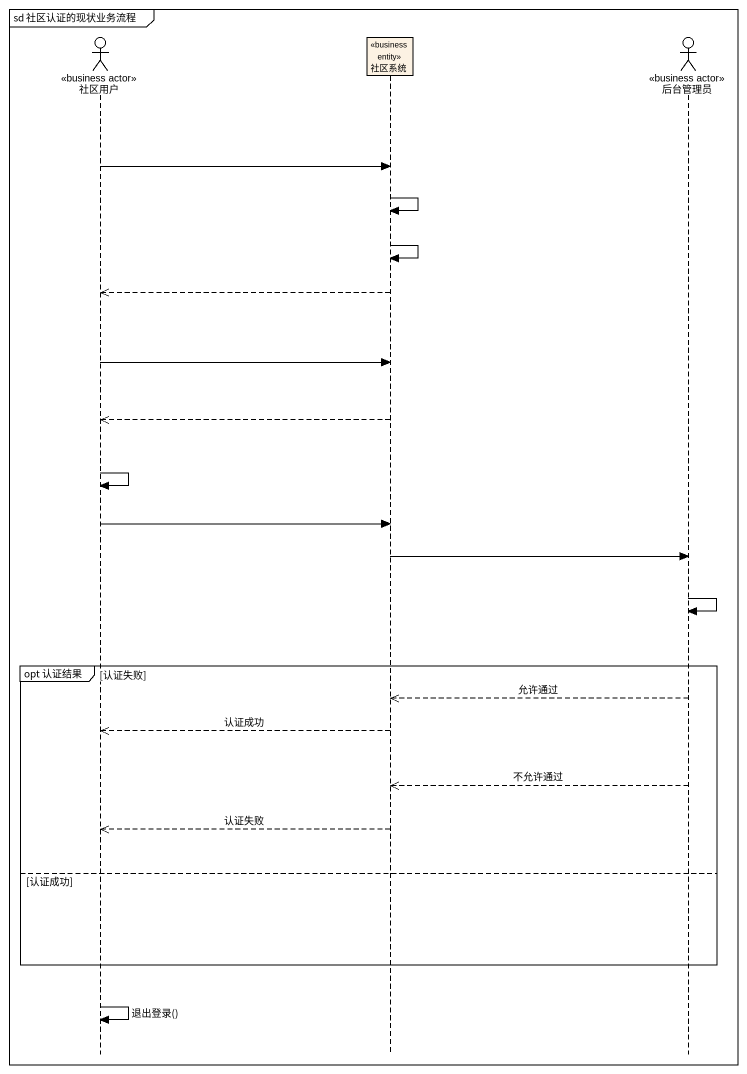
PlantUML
@startuml
mainframe sd 社区认证的现状业务流程
hide footbox
actor 社区用户 <<business actor>>
participant 社区系统 <<business entity>>
actor 后台管理员 <<business actor>>

社区用户 -> 社区系统
社区系统 -> 社区系统
社区系统 -> 社区系统
社区系统 -->> 社区用户
社区用户 -> 社区系统
社区系统 -->> 社区用户
社区用户 -> 社区用户
社区用户 -> 社区系统
社区系统 -> 后台管理员
后台管理员 -> 后台管理员
group opt 认证结果 [认证失败]
  后台管理员 -->> 社区系统 : 允许通过
  社区系统 -->> 社区用户 : 认证成功
  后台管理员 -->> 社区系统 : 不允许通过
  社区系统 -->> 社区用户 : 认证失败
else 认证成功
end
社区用户 -> 社区用户 : 退出登录()
@enduml
